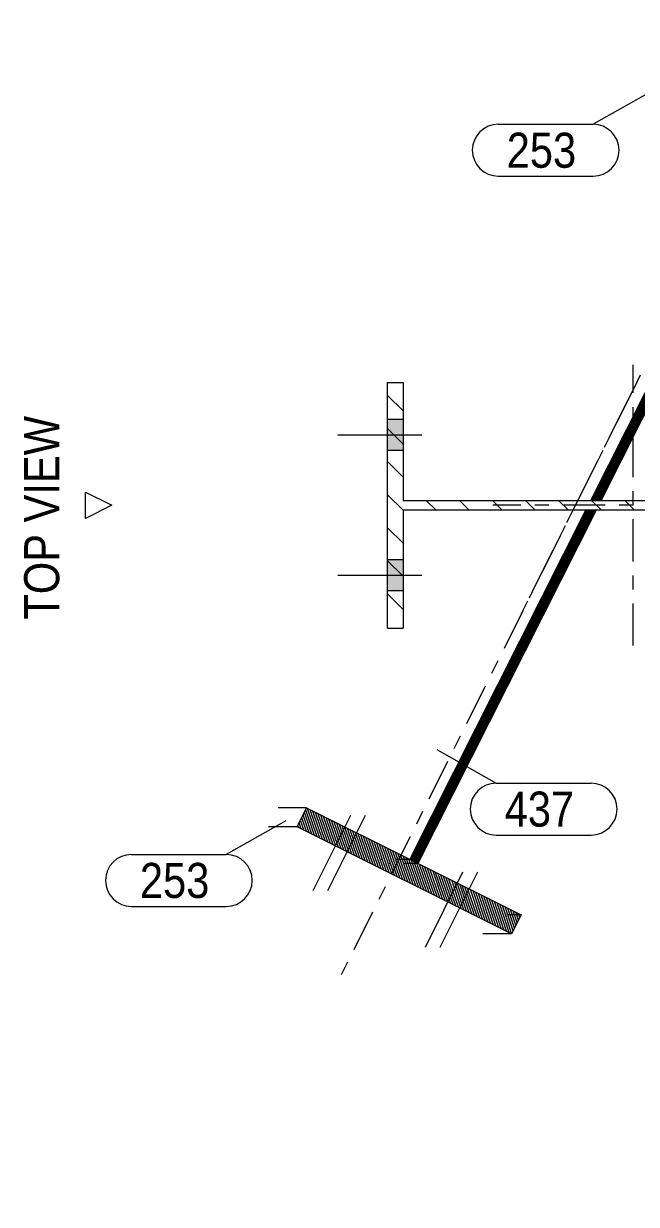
# Model space of a CAD drawing. Header units: millimetres. Extents: x 2 to 825, y 1 to 579.
# Drawn here: x 473.3 to 517, y 141 to 225.1 of the extents above; entities that cross this region are included whole.
import ezdxf

# ---------------------------------------------------------------- set-up
doc = ezdxf.new("R2010")
doc.units = ezdxf.units.MM
for name, pattern in [('XKITLINE00', [0]), ('XKITLINE01', [4, 1, -1, 1, -1]), ('XKITLINE03', [6, 3, -1, 1, -1])]:
    doc.linetypes.add(name, pattern=pattern)
for name, color, linetype, lineweight in [('Bolt', 3, 'Continuous', 0), ('OtherObjectType', 7, 'Continuous', 0), ('Part', 2, 'Continuous', 0), ('PartMark', 7, 'Continuous', 0)]:
    doc.layers.add(name, color=color, linetype=linetype, lineweight=lineweight)
doc.styles.add('ARIAL', font='ARIAL.TTF')

# ---------------------------------------------------------------- blocks, each defined once
blk = doc.blocks.new('*A5')
at = {"layer": 'Part', "color": 7, "linetype": 'XKITLINE00', "lineweight": 0}
for p, q in [((500.379, 197.509), (499.279, 198.609)), ((500.379, 195.152), (499.279, 196.252)), ((500.379, 192.794), (499.279, 193.894)), ((500.379, 190.437), (499.279, 191.537)), ((502.736, 190.437), (502.036, 191.137)), ((505.093, 190.437), (504.393, 191.137)), ((507.45, 190.437), (506.75, 191.137)), ((509.808, 190.437), (509.108, 191.137)), ((512.165, 190.437), (511.465, 191.137)), ((514.522, 190.437), (513.822, 191.137)), ((516.88, 190.437), (516.18, 191.137)), ((519.237, 190.437), (518.537, 191.137)), ((521.594, 190.437), (520.894, 191.137)), ((523.952, 190.437), (523.252, 191.137)), ((526.309, 190.437), (525.609, 191.137)), ((528.666, 190.437), (527.966, 191.137)), ((500.379, 190.437), (500.379, 190.437)), ((500.379, 188.08), (499.279, 189.18)), ((500.379, 185.722), (499.279, 186.822)), ((500.379, 183.365), (499.279, 184.465)), ((499.305, 182.082), (499.279, 182.108))]:
    blk.add_line(p, q, dxfattribs=at)
blk = doc.blocks.new('*A6')
at = {"layer": 'Part', "color": 7, "linetype": 'XKITLINE00', "lineweight": 0}
for p, q in [((494.251, 167.164), (493.577, 169.178)), ((493.3, 167.639), (493.066, 168.337)), ((493.49, 167.544), (493.162, 168.525)), ((493.68, 167.449), (493.257, 168.714)), ((493.87, 167.354), (493.352, 168.903)), ((494.06, 167.259), (493.448, 169.092)), ((494.441, 167.069), (493.767, 169.083)), ((494.631, 166.975), (493.957, 168.989)), ((494.821, 166.88), (494.148, 168.894)), ((495.011, 166.785), (494.338, 168.799)), ((495.201, 166.69), (494.528, 168.704)), ((495.391, 166.595), (494.718, 168.609)), ((495.582, 166.5), (494.908, 168.514)), ((495.772, 166.405), (495.098, 168.42)), ((495.962, 166.311), (495.288, 168.325)), ((492.92, 167.828), (492.876, 167.959)), ((493.11, 167.733), (492.971, 168.148)), ((496.152, 166.216), (495.479, 168.23)), ((496.342, 166.121), (495.669, 168.135)), ((496.532, 166.026), (495.859, 168.04)), ((496.722, 165.931), (496.049, 167.945)), ((496.913, 165.836), (496.239, 167.85)), ((497.103, 165.742), (496.429, 167.756)), ((497.293, 165.647), (496.619, 167.661)), ((497.483, 165.552), (496.809, 167.566)), ((497.673, 165.457), (497, 167.471)), ((497.863, 165.362), (497.19, 167.376)), ((498.053, 165.267), (497.38, 167.281)), ((498.243, 165.172), (497.57, 167.187)), ((498.434, 165.078), (497.76, 167.092)), ((498.624, 164.983), (497.95, 166.997)), ((498.814, 164.888), (498.14, 166.902)), ((499.004, 164.793), (498.331, 166.807)), ((499.194, 164.698), (498.521, 166.712)), ((499.384, 164.603), (498.711, 166.617)), ((499.574, 164.509), (498.901, 166.523)), ((499.765, 164.414), (499.091, 166.428)), ((499.955, 164.319), (499.281, 166.333)), ((500.145, 164.224), (499.471, 166.238)), ((500.335, 164.129), (499.662, 166.143)), ((500.525, 164.034), (499.852, 166.048)), ((500.715, 163.939), (500.042, 165.954)), ((500.905, 163.845), (500.232, 165.859)), ((501.096, 163.75), (500.422, 165.764)), ((501.286, 163.655), (500.612, 165.669)), ((501.476, 163.56), (500.802, 165.574)), ((501.666, 163.465), (500.993, 165.479)), ((501.856, 163.37), (501.183, 165.384)), ((502.046, 163.276), (501.373, 165.29)), ((502.236, 163.181), (501.563, 165.195)), ((502.426, 163.086), (501.753, 165.1)), ((502.617, 162.991), (501.943, 165.005)), ((502.807, 162.896), (502.133, 164.91)), ((502.997, 162.801), (502.323, 164.815)), ((503.187, 162.706), (502.514, 164.721)), ((503.377, 162.612), (502.704, 164.626)), ((503.567, 162.517), (502.894, 164.531)), ((503.757, 162.422), (503.084, 164.436)), ((503.948, 162.327), (503.274, 164.341)), ((504.138, 162.232), (503.464, 164.246)), ((504.328, 162.137), (503.654, 164.151)), ((504.518, 162.043), (503.845, 164.057)), ((504.708, 161.948), (504.035, 163.962)), ((504.898, 161.853), (504.225, 163.867)), ((505.088, 161.758), (504.415, 163.772)), ((505.279, 161.663), (504.605, 163.677)), ((505.469, 161.568), (504.795, 163.582)), ((505.659, 161.473), (504.985, 163.487)), ((505.849, 161.379), (505.176, 163.393)), ((506.039, 161.284), (505.366, 163.298)), ((506.229, 161.189), (505.556, 163.203)), ((506.419, 161.094), (505.746, 163.108)), ((506.61, 160.999), (505.936, 163.013)), ((506.793, 160.924), (506.126, 162.918)), ((506.936, 160.971), (506.316, 162.824)), ((507.078, 161.019), (506.506, 162.729)), ((507.221, 161.066), (506.697, 162.634)), ((507.363, 161.114), (506.887, 162.539)), ((507.506, 161.162), (507.077, 162.444)), ((507.648, 161.209), (507.267, 162.349)), ((507.791, 161.257), (507.457, 162.254)), ((507.933, 161.305), (507.647, 162.16)), ((508.076, 161.352), (507.837, 162.065)), ((508.218, 161.4), (508.028, 161.97)), ((508.361, 161.448), (508.218, 161.875)), ((508.503, 161.495), (508.408, 161.78)), ((508.646, 161.543), (508.598, 161.685)), ((506.8, 160.904), (506.793, 160.924)), ((506.99, 160.809), (506.936, 160.971)), ((507.18, 160.715), (507.078, 161.019)), ((507.37, 160.62), (507.221, 161.066)), ((507.56, 160.525), (507.363, 161.114)), ((507.75, 160.43), (507.506, 161.162)), ((507.94, 160.335), (507.648, 161.209)), ((508.121, 160.268), (507.791, 161.257)), ((508.217, 160.457), (507.933, 161.305)), ((508.312, 160.646), (508.076, 161.352)), ((508.407, 160.835), (508.218, 161.4)), ((508.502, 161.024), (508.361, 161.448)), ((508.598, 161.213), (508.503, 161.495)), ((508.693, 161.402), (508.646, 161.543))]:
    blk.add_line(p, q, dxfattribs=at)
blk = doc.blocks.new('*A8')
at = {"layer": 'Part', "color": 7, "linetype": 'XKITLINE00', "lineweight": 0}
for p, q in [((526.574, 216.263), (526.409, 216.209)), ((526.771, 215.477), (525.894, 215.188)), ((526.811, 215.556), (525.934, 215.267)), ((526.85, 215.634), (525.973, 215.345)), ((526.89, 215.713), (526.013, 215.424)), ((526.93, 215.791), (526.053, 215.502)), ((526.969, 215.87), (526.092, 215.581)), ((527.009, 215.948), (526.132, 215.659)), ((527.048, 216.027), (526.171, 215.738)), ((526.969, 216.066), (526.211, 215.816)), ((526.89, 216.106), (526.251, 215.895)), ((526.811, 216.145), (526.29, 215.973)), ((526.732, 216.185), (526.33, 216.052)), ((526.653, 216.224), (526.369, 216.13)), ((526.335, 214.613), (525.459, 214.324)), ((526.375, 214.692), (525.498, 214.403)), ((526.415, 214.77), (525.538, 214.482)), ((526.454, 214.849), (525.577, 214.56)), ((526.494, 214.927), (525.617, 214.639)), ((526.533, 215.006), (525.657, 214.717)), ((526.573, 215.085), (525.696, 214.796)), ((526.613, 215.163), (525.736, 214.874)), ((526.652, 215.242), (525.775, 214.953)), ((526.692, 215.32), (525.815, 215.031)), ((526.732, 215.399), (525.855, 215.11)), ((525.9, 213.75), (525.023, 213.461)), ((525.939, 213.828), (525.062, 213.539)), ((525.979, 213.907), (525.102, 213.618)), ((526.019, 213.985), (525.142, 213.696)), ((526.058, 214.064), (525.181, 213.775)), ((526.098, 214.142), (525.221, 213.853)), ((526.137, 214.221), (525.261, 213.932)), ((526.177, 214.299), (525.3, 214.01)), ((526.217, 214.378), (525.34, 214.089)), ((526.256, 214.456), (525.379, 214.167)), ((526.296, 214.535), (525.419, 214.246)), ((531.611, 213.751), (531.506, 213.716)), ((525.504, 212.964), (524.627, 212.676)), ((525.543, 213.043), (524.666, 212.754)), ((525.583, 213.121), (524.706, 212.833)), ((525.623, 213.2), (524.746, 212.911)), ((525.662, 213.279), (524.785, 212.99)), ((525.702, 213.357), (524.825, 213.068)), ((525.741, 213.436), (524.864, 213.147)), ((525.781, 213.514), (524.904, 213.225)), ((525.821, 213.593), (524.944, 213.304)), ((525.86, 213.671), (524.983, 213.382)), ((531.881, 213.616), (531.506, 213.493)), ((532.15, 213.482), (531.506, 213.27)), ((532.42, 213.347), (531.506, 213.046)), ((532.689, 213.213), (531.506, 212.823)), ((532.958, 213.079), (531.506, 212.6)), ((533.228, 212.944), (531.506, 212.377)), ((525.068, 212.101), (524.191, 211.812)), ((525.108, 212.179), (524.231, 211.89)), ((525.147, 212.258), (524.27, 211.969)), ((525.187, 212.336), (524.31, 212.047)), ((525.227, 212.415), (524.35, 212.126)), ((525.266, 212.493), (524.389, 212.204)), ((525.306, 212.572), (524.429, 212.283)), ((525.345, 212.65), (524.468, 212.361)), ((525.385, 212.729), (524.508, 212.44)), ((525.425, 212.807), (524.548, 212.518)), ((525.464, 212.886), (524.587, 212.597)), ((533.497, 212.81), (531.506, 212.154)), ((533.362, 212.542), (531.506, 211.931)), ((533.227, 212.275), (531.506, 211.707)), ((524.632, 211.237), (523.755, 210.948)), ((524.672, 211.315), (523.795, 211.027)), ((524.712, 211.394), (523.835, 211.105)), ((524.751, 211.473), (523.874, 211.184)), ((524.791, 211.551), (523.914, 211.262)), ((524.83, 211.63), (523.954, 211.341)), ((524.87, 211.708), (523.993, 211.419)), ((524.91, 211.787), (524.033, 211.498)), ((524.949, 211.865), (524.072, 211.576)), ((524.989, 211.944), (524.112, 211.655)), ((525.028, 212.022), (524.152, 211.733)), ((533.092, 212.007), (531.506, 211.484)), ((532.957, 211.739), (531.506, 211.261)), ((532.822, 211.472), (531.506, 211.038)), ((524.197, 210.373), (523.32, 210.084)), ((524.236, 210.452), (523.359, 210.163)), ((524.276, 210.53), (523.399, 210.241)), ((524.316, 210.609), (523.439, 210.32)), ((524.355, 210.687), (523.478, 210.398)), ((524.395, 210.766), (523.518, 210.477)), ((524.434, 210.844), (523.557, 210.555)), ((524.474, 210.923), (523.597, 210.634)), ((524.514, 211.001), (523.637, 210.712)), ((524.553, 211.08), (523.676, 210.791)), ((524.593, 211.158), (523.716, 210.87)), ((532.687, 211.204), (531.506, 210.815)), ((532.552, 210.936), (531.506, 210.592)), ((532.417, 210.669), (531.506, 210.368)), ((532.282, 210.401), (531.506, 210.145)), ((523.801, 209.588), (522.924, 209.299)), ((523.84, 209.667), (522.963, 209.378)), ((523.88, 209.745), (523.003, 209.456)), ((523.92, 209.824), (523.043, 209.535)), ((523.959, 209.902), (523.082, 209.613)), ((523.999, 209.981), (523.122, 209.692)), ((524.038, 210.059), (523.161, 209.77)), ((524.078, 210.138), (523.201, 209.849)), ((524.118, 210.216), (523.241, 209.927)), ((524.157, 210.295), (523.28, 210.006)), ((532.147, 210.133), (531.506, 209.922)), ((532.012, 209.866), (531.506, 209.699)), ((531.877, 209.598), (531.506, 209.476)), ((523.365, 208.724), (522.488, 208.435)), ((523.405, 208.803), (522.528, 208.514)), ((523.444, 208.881), (522.567, 208.592)), ((523.484, 208.96), (522.607, 208.671)), ((523.523, 209.038), (522.647, 208.749)), ((523.563, 209.117), (522.686, 208.828)), ((523.603, 209.195), (522.726, 208.906)), ((523.642, 209.274), (522.765, 208.985)), ((523.682, 209.352), (522.805, 209.064)), ((523.722, 209.431), (522.845, 209.142)), ((523.761, 209.509), (522.884, 209.221)), ((531.742, 209.331), (531.506, 209.253)), ((531.607, 209.063), (531.506, 209.03)), ((522.929, 207.86), (522.052, 207.572)), ((522.969, 207.939), (522.092, 207.65)), ((523.009, 208.018), (522.132, 207.729)), ((523.048, 208.096), (522.171, 207.807)), ((523.088, 208.175), (522.211, 207.886)), ((523.127, 208.253), (522.25, 207.964)), ((523.167, 208.332), (522.29, 208.043)), ((523.207, 208.41), (522.33, 208.121)), ((523.246, 208.489), (522.369, 208.2)), ((523.286, 208.567), (522.409, 208.278)), ((523.325, 208.646), (522.449, 208.357)), ((522.533, 207.075), (521.656, 206.786)), ((522.573, 207.154), (521.696, 206.865)), ((522.613, 207.232), (521.736, 206.943)), ((522.652, 207.311), (521.775, 207.022)), ((522.692, 207.389), (521.815, 207.1)), ((522.731, 207.468), (521.854, 207.179)), ((522.771, 207.546), (521.894, 207.258)), ((522.811, 207.625), (521.934, 207.336)), ((522.85, 207.703), (521.973, 207.415)), ((522.89, 207.782), (522.013, 207.493)), ((522.098, 206.212), (521.221, 205.923)), ((522.137, 206.29), (521.26, 206.001)), ((522.177, 206.369), (521.3, 206.08)), ((522.217, 206.447), (521.34, 206.158)), ((522.256, 206.526), (521.379, 206.237)), ((522.296, 206.604), (521.419, 206.315)), ((522.335, 206.683), (521.458, 206.394)), ((522.375, 206.761), (521.498, 206.472)), ((522.415, 206.84), (521.538, 206.551)), ((522.454, 206.918), (521.577, 206.629)), ((522.494, 206.997), (521.617, 206.708)), ((521.662, 205.348), (520.785, 205.059)), ((521.702, 205.426), (520.825, 205.137)), ((521.741, 205.505), (520.864, 205.216)), ((521.781, 205.583), (520.904, 205.294)), ((521.82, 205.662), (520.944, 205.373)), ((521.86, 205.74), (520.983, 205.451)), ((521.9, 205.819), (521.023, 205.53)), ((521.939, 205.897), (521.062, 205.609)), ((521.979, 205.976), (521.102, 205.687)), ((522.018, 206.054), (521.142, 205.766)), ((522.058, 206.133), (521.181, 205.844)), ((521.226, 204.484), (520.349, 204.195)), ((521.266, 204.563), (520.389, 204.274)), ((521.306, 204.641), (520.429, 204.352)), ((521.345, 204.72), (520.468, 204.431)), ((521.385, 204.798), (520.508, 204.509)), ((521.424, 204.877), (520.547, 204.588)), ((521.464, 204.955), (520.587, 204.666)), ((521.504, 205.034), (520.627, 204.745)), ((521.543, 205.112), (520.666, 204.823)), ((521.583, 205.191), (520.706, 204.902)), ((521.622, 205.269), (520.745, 204.98)), ((520.83, 203.699), (519.953, 203.41)), ((520.87, 203.777), (519.993, 203.488)), ((520.91, 203.856), (520.033, 203.567)), ((520.949, 203.934), (520.072, 203.645)), ((520.989, 204.013), (520.112, 203.724)), ((521.028, 204.091), (520.151, 203.803)), ((521.068, 204.17), (520.191, 203.881)), ((521.108, 204.248), (520.231, 203.96)), ((521.147, 204.327), (520.27, 204.038)), ((521.187, 204.406), (520.31, 204.117)), ((520.395, 202.835), (519.518, 202.546)), ((520.434, 202.914), (519.557, 202.625)), ((520.474, 202.992), (519.597, 202.703)), ((520.513, 203.071), (519.637, 202.782)), ((520.553, 203.149), (519.676, 202.86)), ((520.593, 203.228), (519.716, 202.939)), ((520.632, 203.306), (519.755, 203.017)), ((520.672, 203.385), (519.795, 203.096)), ((520.711, 203.463), (519.835, 203.174)), ((520.751, 203.542), (519.874, 203.253)), ((520.791, 203.62), (519.914, 203.331)), ((519.959, 201.971), (519.082, 201.682)), ((519.999, 202.05), (519.122, 201.761)), ((520.038, 202.128), (519.161, 201.839)), ((520.078, 202.207), (519.201, 201.918)), ((520.117, 202.285), (519.24, 201.997)), ((520.157, 202.364), (519.28, 202.075)), ((520.197, 202.442), (519.32, 202.154)), ((520.236, 202.521), (519.359, 202.232)), ((520.276, 202.6), (519.399, 202.311)), ((520.315, 202.678), (519.439, 202.389)), ((520.355, 202.757), (519.478, 202.468)), ((519.563, 201.186), (518.686, 200.897)), ((519.603, 201.265), (518.726, 200.976)), ((519.642, 201.343), (518.765, 201.054)), ((519.682, 201.422), (518.805, 201.133)), ((519.721, 201.5), (518.844, 201.211)), ((519.761, 201.579), (518.884, 201.29)), ((519.801, 201.657), (518.924, 201.368)), ((519.84, 201.736), (518.963, 201.447)), ((519.88, 201.814), (519.003, 201.525)), ((519.919, 201.893), (519.042, 201.604)), ((519.127, 200.322), (518.25, 200.033)), ((519.167, 200.401), (518.29, 200.112)), ((519.206, 200.479), (518.33, 200.191)), ((519.246, 200.558), (518.369, 200.269)), ((519.286, 200.636), (518.409, 200.348)), ((519.325, 200.715), (518.448, 200.426)), ((519.365, 200.794), (518.488, 200.505)), ((519.405, 200.872), (518.528, 200.583)), ((519.444, 200.951), (518.567, 200.662)), ((519.484, 201.029), (518.607, 200.74)), ((519.523, 201.108), (518.646, 200.819)), ((518.692, 199.459), (517.815, 199.17)), ((518.731, 199.537), (517.854, 199.248)), ((518.771, 199.616), (517.894, 199.327)), ((518.81, 199.694), (517.933, 199.405)), ((518.85, 199.773), (517.973, 199.484)), ((518.89, 199.851), (518.013, 199.562)), ((518.929, 199.93), (518.052, 199.641)), ((518.969, 200.008), (518.092, 199.719)), ((519.008, 200.087), (518.132, 199.798)), ((519.048, 200.165), (518.171, 199.876)), ((519.088, 200.244), (518.211, 199.955)), ((518.256, 198.595), (517.379, 198.306)), ((518.296, 198.673), (517.419, 198.385)), ((518.335, 198.752), (517.458, 198.463)), ((518.375, 198.83), (517.498, 198.542)), ((518.414, 198.909), (517.537, 198.62)), ((518.454, 198.987), (517.577, 198.699)), ((518.494, 199.066), (517.617, 198.777)), ((518.533, 199.145), (517.656, 198.856)), ((518.573, 199.223), (517.696, 198.934)), ((518.612, 199.302), (517.735, 199.013)), ((518.652, 199.38), (517.775, 199.091)), ((517.86, 197.81), (516.983, 197.521)), ((517.9, 197.888), (517.023, 197.599)), ((517.939, 197.967), (517.062, 197.678)), ((517.979, 198.045), (517.102, 197.756)), ((518.018, 198.124), (517.141, 197.835)), ((518.058, 198.202), (517.181, 197.913)), ((518.098, 198.281), (517.221, 197.992)), ((518.137, 198.359), (517.26, 198.07)), ((518.177, 198.438), (517.3, 198.149)), ((518.216, 198.516), (517.339, 198.227)), ((517.424, 196.946), (516.547, 196.657)), ((517.464, 197.024), (516.587, 196.736)), ((517.503, 197.103), (516.627, 196.814)), ((517.543, 197.181), (516.666, 196.893)), ((517.583, 197.26), (516.706, 196.971)), ((517.622, 197.339), (516.745, 197.05)), ((517.662, 197.417), (516.785, 197.128)), ((517.701, 197.496), (516.825, 197.207)), ((517.741, 197.574), (516.864, 197.285)), ((517.781, 197.653), (516.904, 197.364)), ((517.82, 197.731), (516.943, 197.442)), ((516.989, 196.082), (516.112, 195.793)), ((517.028, 196.161), (516.151, 195.872)), ((517.068, 196.239), (516.191, 195.95)), ((517.107, 196.318), (516.23, 196.029)), ((517.147, 196.396), (516.27, 196.107)), ((517.187, 196.475), (516.31, 196.186)), ((517.226, 196.553), (516.349, 196.264)), ((517.266, 196.632), (516.389, 196.343)), ((517.305, 196.71), (516.428, 196.421)), ((517.345, 196.789), (516.468, 196.5)), ((517.385, 196.867), (516.508, 196.578)), ((516.593, 195.297), (515.716, 195.008)), ((516.632, 195.375), (515.755, 195.087)), ((516.672, 195.454), (515.795, 195.165)), ((516.711, 195.533), (515.834, 195.244)), ((516.751, 195.611), (515.874, 195.322)), ((516.791, 195.69), (515.914, 195.401)), ((516.83, 195.768), (515.953, 195.479)), ((516.87, 195.847), (515.993, 195.558)), ((516.909, 195.925), (516.032, 195.636)), ((516.949, 196.004), (516.072, 195.715)), ((516.157, 194.433), (515.28, 194.144)), ((516.196, 194.512), (515.32, 194.223)), ((516.236, 194.59), (515.359, 194.301)), ((516.276, 194.669), (515.399, 194.38)), ((516.315, 194.747), (515.438, 194.458)), ((516.355, 194.826), (515.478, 194.537)), ((516.395, 194.904), (515.518, 194.615)), ((516.434, 194.983), (515.557, 194.694)), ((516.474, 195.061), (515.597, 194.772)), ((516.513, 195.14), (515.636, 194.851)), ((516.553, 195.218), (515.676, 194.93)), ((515.721, 193.569), (514.844, 193.281)), ((515.761, 193.648), (514.884, 193.359)), ((515.8, 193.727), (514.923, 193.438)), ((515.84, 193.805), (514.963, 193.516)), ((515.88, 193.884), (515.003, 193.595)), ((515.919, 193.962), (515.042, 193.673)), ((515.959, 194.041), (515.082, 193.752)), ((515.998, 194.119), (515.122, 193.83)), ((516.038, 194.198), (515.161, 193.909)), ((516.078, 194.276), (515.201, 193.987)), ((516.117, 194.355), (515.24, 194.066)), ((515.286, 192.706), (514.409, 192.417)), ((515.325, 192.784), (514.448, 192.495)), ((515.365, 192.863), (514.488, 192.574)), ((515.404, 192.941), (514.527, 192.652)), ((515.444, 193.02), (514.567, 192.731)), ((515.484, 193.098), (514.607, 192.809)), ((515.523, 193.177), (514.646, 192.888)), ((515.563, 193.255), (514.686, 192.966)), ((515.602, 193.334), (514.725, 193.045)), ((515.642, 193.412), (514.765, 193.124)), ((515.682, 193.491), (514.805, 193.202)), ((514.38, 191.884), (514.092, 191.789)), ((514.361, 191.943), (514.131, 191.867)), ((514.341, 192.002), (514.171, 191.946)), ((514.322, 192.061), (514.211, 192.024)), ((514.303, 192.12), (514.25, 192.103)), ((515.167, 192.47), (514.29, 192.181)), ((515.127, 192.392), (514.303, 192.12)), ((515.088, 192.313), (514.322, 192.061)), ((515.206, 192.549), (514.329, 192.26)), ((515.048, 192.235), (514.341, 192.002)), ((515.008, 192.156), (514.361, 191.943)), ((515.246, 192.627), (514.369, 192.338)), ((514.969, 192.078), (514.38, 191.884)), ((514.929, 191.999), (514.4, 191.825)), ((514.889, 191.921), (514.419, 191.766)), ((514.536, 191.411), (513.779, 191.162)), ((514.517, 191.47), (513.815, 191.239)), ((514.497, 191.529), (513.854, 191.318)), ((514.478, 191.588), (513.894, 191.396)), ((514.556, 191.352), (513.903, 191.137)), ((514.458, 191.647), (513.933, 191.475)), ((514.439, 191.707), (513.973, 191.553)), ((514.419, 191.766), (514.013, 191.632)), ((514.4, 191.825), (514.052, 191.71)), ((514.573, 191.292), (514.101, 191.137)), ((514.533, 191.214), (514.3, 191.137)), ((514.85, 191.842), (514.439, 191.707)), ((514.81, 191.763), (514.458, 191.647)), ((514.771, 191.685), (514.478, 191.588)), ((514.731, 191.606), (514.497, 191.529)), ((514.691, 191.528), (514.517, 191.47)), ((514.652, 191.449), (514.536, 191.411)), ((514.612, 191.371), (514.556, 191.352))]:
    blk.add_line(p, q, dxfattribs=at)
blk = doc.blocks.new('*A9')
at = {"layer": 'Part', "color": 7, "linetype": 'XKITLINE00', "lineweight": 0}
for p, q in [((514.022, 190.202), (513.146, 189.913)), ((514.062, 190.28), (513.185, 189.991)), ((514.102, 190.359), (513.225, 190.07)), ((514.141, 190.437), (513.264, 190.148)), ((513.943, 190.437), (513.304, 190.227)), ((513.744, 190.437), (513.344, 190.305)), ((513.545, 190.437), (513.386, 190.385)), ((513.587, 189.338), (512.71, 189.049)), ((513.626, 189.416), (512.749, 189.127)), ((513.666, 189.495), (512.789, 189.206)), ((513.706, 189.573), (512.829, 189.284)), ((513.745, 189.652), (512.868, 189.363)), ((513.785, 189.73), (512.908, 189.441)), ((513.824, 189.809), (512.947, 189.52)), ((513.864, 189.887), (512.987, 189.599)), ((513.904, 189.966), (513.027, 189.677)), ((513.943, 190.044), (513.066, 189.756)), ((513.983, 190.123), (513.106, 189.834)), ((513.191, 188.553), (512.314, 188.264)), ((513.23, 188.631), (512.353, 188.342)), ((513.27, 188.71), (512.393, 188.421)), ((513.31, 188.788), (512.433, 188.499)), ((513.349, 188.867), (512.472, 188.578)), ((513.389, 188.945), (512.512, 188.656)), ((513.428, 189.024), (512.551, 188.735)), ((513.468, 189.102), (512.591, 188.813)), ((513.508, 189.181), (512.631, 188.892)), ((513.547, 189.259), (512.67, 188.97)), ((512.755, 187.689), (511.878, 187.4)), ((512.795, 187.767), (511.918, 187.478)), ((512.834, 187.846), (511.957, 187.557)), ((512.874, 187.924), (511.997, 187.635)), ((512.914, 188.003), (512.037, 187.714)), ((512.953, 188.081), (512.076, 187.793)), ((512.993, 188.16), (512.116, 187.871)), ((513.032, 188.238), (512.155, 187.95)), ((513.072, 188.317), (512.195, 188.028)), ((513.112, 188.396), (512.235, 188.107)), ((513.151, 188.474), (512.274, 188.185)), ((512.319, 186.825), (511.442, 186.536)), ((512.359, 186.904), (511.482, 186.615)), ((512.399, 186.982), (511.522, 186.693)), ((512.438, 187.061), (511.561, 186.772)), ((512.478, 187.139), (511.601, 186.85)), ((512.517, 187.218), (511.641, 186.929)), ((512.557, 187.296), (511.68, 187.007)), ((512.597, 187.375), (511.72, 187.086)), ((512.636, 187.453), (511.759, 187.164)), ((512.676, 187.532), (511.799, 187.243)), ((512.715, 187.61), (511.839, 187.321)), ((511.923, 186.04), (511.046, 185.751)), ((511.963, 186.118), (511.086, 185.829)), ((512.003, 186.197), (511.126, 185.908)), ((512.042, 186.275), (511.165, 185.987)), ((512.082, 186.354), (511.205, 186.065)), ((512.121, 186.432), (511.244, 186.144)), ((512.161, 186.511), (511.284, 186.222)), ((512.201, 186.59), (511.324, 186.301)), ((512.24, 186.668), (511.363, 186.379)), ((512.28, 186.747), (511.403, 186.458)), ((511.488, 185.176), (510.611, 184.887)), ((511.527, 185.255), (510.65, 184.966)), ((511.567, 185.333), (510.69, 185.044)), ((511.607, 185.412), (510.73, 185.123)), ((511.646, 185.49), (510.769, 185.201)), ((511.686, 185.569), (510.809, 185.28)), ((511.725, 185.647), (510.848, 185.358)), ((511.765, 185.726), (510.888, 185.437)), ((511.805, 185.804), (510.928, 185.515)), ((511.844, 185.883), (510.967, 185.594)), ((511.884, 185.961), (511.007, 185.672)), ((511.052, 184.312), (510.175, 184.023)), ((511.092, 184.391), (510.215, 184.102)), ((511.131, 184.469), (510.254, 184.181)), ((511.171, 184.548), (510.294, 184.259)), ((511.21, 184.626), (510.334, 184.338)), ((511.25, 184.705), (510.373, 184.416)), ((511.29, 184.783), (510.413, 184.495)), ((511.329, 184.862), (510.452, 184.573)), ((511.369, 184.941), (510.492, 184.652)), ((511.409, 185.019), (510.532, 184.73)), ((511.448, 185.098), (510.571, 184.809)), ((510.616, 183.449), (509.739, 183.16)), ((510.656, 183.527), (509.779, 183.238)), ((510.696, 183.606), (509.819, 183.317)), ((510.735, 183.684), (509.858, 183.395)), ((510.775, 183.763), (509.898, 183.474)), ((510.814, 183.841), (509.937, 183.552)), ((510.854, 183.92), (509.977, 183.631)), ((510.894, 183.998), (510.017, 183.709)), ((510.933, 184.077), (510.056, 183.788)), ((510.973, 184.155), (510.096, 183.866)), ((511.012, 184.234), (510.136, 183.945)), ((510.22, 182.663), (509.343, 182.374)), ((510.26, 182.742), (509.383, 182.453)), ((510.3, 182.82), (509.423, 182.532)), ((510.339, 182.899), (509.462, 182.61)), ((510.379, 182.977), (509.502, 182.689)), ((510.418, 183.056), (509.541, 182.767)), ((510.458, 183.135), (509.581, 182.846)), ((510.498, 183.213), (509.621, 182.924)), ((510.537, 183.292), (509.66, 183.003)), ((510.577, 183.37), (509.7, 183.081)), ((509.785, 181.8), (508.908, 181.511)), ((509.824, 181.878), (508.947, 181.589)), ((509.864, 181.957), (508.987, 181.668)), ((509.903, 182.035), (509.027, 181.746)), ((509.943, 182.114), (509.066, 181.825)), ((509.983, 182.192), (509.106, 181.903)), ((510.022, 182.271), (509.145, 181.982)), ((510.062, 182.349), (509.185, 182.06)), ((510.102, 182.428), (509.225, 182.139)), ((510.141, 182.506), (509.264, 182.217)), ((510.181, 182.585), (509.304, 182.296)), ((509.349, 180.936), (508.472, 180.647)), ((509.389, 181.014), (508.512, 180.726)), ((509.428, 181.093), (508.551, 180.804)), ((509.468, 181.171), (508.591, 180.883)), ((509.507, 181.25), (508.631, 180.961)), ((509.547, 181.329), (508.67, 181.04)), ((509.587, 181.407), (508.71, 181.118)), ((509.626, 181.486), (508.749, 181.197)), ((509.666, 181.564), (508.789, 181.275)), ((509.705, 181.643), (508.829, 181.354)), ((509.745, 181.721), (508.868, 181.432)), ((508.953, 180.151), (508.076, 179.862)), ((508.993, 180.229), (508.116, 179.94)), ((509.032, 180.308), (508.155, 180.019)), ((509.072, 180.386), (508.195, 180.097)), ((509.111, 180.465), (508.234, 180.176)), ((509.151, 180.543), (508.274, 180.254)), ((509.191, 180.622), (508.314, 180.333)), ((509.23, 180.7), (508.353, 180.411)), ((509.27, 180.779), (508.393, 180.49)), ((509.309, 180.857), (508.432, 180.568)), ((508.517, 179.287), (507.64, 178.998)), ((508.557, 179.365), (507.68, 179.077)), ((508.597, 179.444), (507.72, 179.155)), ((508.636, 179.523), (507.759, 179.234)), ((508.676, 179.601), (507.799, 179.312)), ((508.715, 179.68), (507.838, 179.391)), ((508.755, 179.758), (507.878, 179.469)), ((508.795, 179.837), (507.918, 179.548)), ((508.834, 179.915), (507.957, 179.626)), ((508.874, 179.994), (507.997, 179.705)), ((508.913, 180.072), (508.036, 179.783)), ((508.082, 178.423), (507.205, 178.134)), ((508.121, 178.502), (507.244, 178.213)), ((508.161, 178.58), (507.284, 178.291)), ((508.2, 178.659), (507.324, 178.37)), ((508.24, 178.737), (507.363, 178.448)), ((508.28, 178.816), (507.403, 178.527)), ((508.319, 178.894), (507.442, 178.605)), ((508.359, 178.973), (507.482, 178.684)), ((508.398, 179.051), (507.522, 178.762)), ((508.438, 179.13), (507.561, 178.841)), ((508.478, 179.208), (507.601, 178.92)), ((507.646, 177.559), (506.769, 177.271)), ((507.686, 177.638), (506.809, 177.349)), ((507.725, 177.717), (506.848, 177.428)), ((507.765, 177.795), (506.888, 177.506)), ((507.804, 177.874), (506.927, 177.585)), ((507.844, 177.952), (506.967, 177.663)), ((507.884, 178.031), (507.007, 177.742)), ((507.923, 178.109), (507.046, 177.82)), ((507.963, 178.188), (507.086, 177.899)), ((508.002, 178.266), (507.125, 177.977)), ((508.042, 178.345), (507.165, 178.056)), ((507.25, 176.774), (506.373, 176.485)), ((507.29, 176.853), (506.413, 176.564)), ((507.329, 176.931), (506.452, 176.642)), ((507.369, 177.01), (506.492, 176.721)), ((507.408, 177.088), (506.531, 176.799)), ((507.448, 177.167), (506.571, 176.878)), ((507.488, 177.245), (506.611, 176.956)), ((507.527, 177.324), (506.65, 177.035)), ((507.567, 177.402), (506.69, 177.114)), ((507.606, 177.481), (506.729, 177.192)), ((506.814, 175.911), (505.937, 175.622)), ((506.854, 175.989), (505.977, 175.7)), ((506.893, 176.068), (506.017, 175.779)), ((506.933, 176.146), (506.056, 175.857)), ((506.973, 176.225), (506.096, 175.936)), ((507.012, 176.303), (506.135, 176.014)), ((507.052, 176.382), (506.175, 176.093)), ((507.092, 176.46), (506.215, 176.171)), ((507.131, 176.539), (506.254, 176.25)), ((507.171, 176.617), (506.294, 176.328)), ((507.21, 176.696), (506.333, 176.407)), ((506.379, 175.047), (505.502, 174.758)), ((506.418, 175.125), (505.541, 174.836)), ((506.458, 175.204), (505.581, 174.915)), ((506.497, 175.282), (505.62, 174.993)), ((506.537, 175.361), (505.66, 175.072)), ((506.577, 175.439), (505.7, 175.15)), ((506.616, 175.518), (505.739, 175.229)), ((506.656, 175.596), (505.779, 175.308)), ((506.695, 175.675), (505.819, 175.386)), ((506.735, 175.753), (505.858, 175.465)), ((506.775, 175.832), (505.898, 175.543)), ((505.983, 174.262), (505.106, 173.973)), ((506.022, 174.34), (505.145, 174.051)), ((506.062, 174.419), (505.185, 174.13)), ((506.101, 174.497), (505.224, 174.208)), ((506.141, 174.576), (505.264, 174.287)), ((506.181, 174.654), (505.304, 174.365)), ((506.22, 174.733), (505.343, 174.444)), ((506.26, 174.811), (505.383, 174.522)), ((506.299, 174.89), (505.422, 174.601)), ((506.339, 174.968), (505.462, 174.679)), ((505.547, 173.398), (504.67, 173.109)), ((505.587, 173.476), (504.71, 173.187)), ((505.626, 173.555), (504.749, 173.266)), ((505.666, 173.633), (504.789, 173.344)), ((505.705, 173.712), (504.828, 173.423)), ((505.745, 173.79), (504.868, 173.502)), ((505.785, 173.869), (504.908, 173.58)), ((505.824, 173.947), (504.947, 173.659)), ((505.864, 174.026), (504.987, 173.737)), ((505.903, 174.104), (505.026, 173.816)), ((505.943, 174.183), (505.066, 173.894)), ((505.111, 172.534), (504.234, 172.245)), ((505.151, 172.613), (504.274, 172.324)), ((505.19, 172.691), (504.314, 172.402)), ((505.23, 172.77), (504.353, 172.481)), ((505.27, 172.848), (504.393, 172.559)), ((505.309, 172.927), (504.432, 172.638)), ((505.349, 173.005), (504.472, 172.716)), ((505.388, 173.084), (504.512, 172.795)), ((505.428, 173.162), (504.551, 172.873)), ((505.468, 173.241), (504.591, 172.952)), ((505.507, 173.319), (504.63, 173.03)), ((504.676, 171.67), (503.799, 171.381)), ((504.715, 171.749), (503.838, 171.46)), ((504.755, 171.827), (503.878, 171.538)), ((504.794, 171.906), (503.917, 171.617)), ((504.834, 171.984), (503.957, 171.695)), ((504.874, 172.063), (503.997, 171.774)), ((504.913, 172.141), (504.036, 171.853)), ((504.953, 172.22), (504.076, 171.931)), ((504.992, 172.298), (504.115, 172.01)), ((505.032, 172.377), (504.155, 172.088)), ((505.072, 172.456), (504.195, 172.167)), ((504.28, 170.885), (503.403, 170.596)), ((504.319, 170.964), (503.442, 170.675)), ((504.359, 171.042), (503.482, 170.753)), ((504.398, 171.121), (503.521, 170.832)), ((504.438, 171.199), (503.561, 170.91)), ((504.478, 171.278), (503.601, 170.989)), ((504.517, 171.356), (503.64, 171.067)), ((504.557, 171.435), (503.68, 171.146)), ((504.596, 171.513), (503.719, 171.224)), ((504.636, 171.592), (503.759, 171.303)), ((503.844, 170.021), (502.967, 169.732)), ((503.883, 170.1), (503.007, 169.811)), ((503.923, 170.178), (503.046, 169.889)), ((503.963, 170.257), (503.086, 169.968)), ((504.002, 170.335), (503.125, 170.047)), ((504.042, 170.414), (503.165, 170.125)), ((504.081, 170.492), (503.205, 170.204)), ((504.121, 170.571), (503.244, 170.282)), ((504.161, 170.65), (503.284, 170.361)), ((504.2, 170.728), (503.323, 170.439)), ((504.24, 170.807), (503.363, 170.518)), ((503.408, 169.158), (502.531, 168.869)), ((503.448, 169.236), (502.571, 168.947)), ((503.487, 169.315), (502.61, 169.026)), ((503.527, 169.393), (502.65, 169.104)), ((503.567, 169.472), (502.69, 169.183)), ((503.606, 169.55), (502.729, 169.261)), ((503.646, 169.629), (502.769, 169.34)), ((503.685, 169.707), (502.809, 169.418)), ((503.725, 169.786), (502.848, 169.497)), ((503.765, 169.864), (502.888, 169.575)), ((503.804, 169.943), (502.927, 169.654)), ((503.012, 168.372), (502.135, 168.083)), ((503.052, 168.451), (502.175, 168.162)), ((503.091, 168.529), (502.214, 168.241)), ((503.131, 168.608), (502.254, 168.319)), ((503.171, 168.686), (502.294, 168.398)), ((503.21, 168.765), (502.333, 168.476)), ((503.25, 168.844), (502.373, 168.555)), ((503.289, 168.922), (502.412, 168.633)), ((503.329, 169.001), (502.452, 168.712)), ((503.369, 169.079), (502.492, 168.79)), ((502.576, 167.509), (501.7, 167.22)), ((502.616, 167.587), (501.739, 167.298)), ((502.656, 167.666), (501.779, 167.377)), ((502.695, 167.744), (501.818, 167.455)), ((502.735, 167.823), (501.858, 167.534)), ((502.775, 167.901), (501.898, 167.612)), ((502.814, 167.98), (501.937, 167.691)), ((502.854, 168.058), (501.977, 167.769)), ((502.893, 168.137), (502.016, 167.848)), ((502.933, 168.215), (502.056, 167.926)), ((502.973, 168.294), (502.096, 168.005)), ((502.26, 166.88), (501.383, 166.592)), ((502.22, 166.802), (501.395, 166.53)), ((502.18, 166.723), (501.415, 166.471)), ((502.299, 166.959), (501.422, 166.67)), ((502.141, 166.645), (501.434, 166.412)), ((502.339, 167.038), (501.462, 166.749)), ((502.378, 167.116), (501.502, 166.827)), ((502.418, 167.195), (501.541, 166.906)), ((502.458, 167.273), (501.581, 166.984)), ((502.497, 167.352), (501.62, 167.063)), ((502.537, 167.43), (501.66, 167.141)), ((501.629, 165.822), (500.871, 165.572)), ((501.61, 165.881), (500.907, 165.649)), ((501.59, 165.94), (500.947, 165.728)), ((501.571, 165.999), (500.987, 165.806)), ((501.551, 166.058), (501.026, 165.885)), ((501.532, 166.117), (501.066, 165.963)), ((501.512, 166.176), (501.105, 166.042)), ((501.493, 166.235), (501.145, 166.12)), ((501.473, 166.294), (501.185, 166.199)), ((501.454, 166.353), (501.224, 166.277)), ((501.434, 166.412), (501.264, 166.356)), ((501.415, 166.471), (501.303, 166.435)), ((501.395, 166.53), (501.343, 166.513)), ((502.101, 166.566), (501.454, 166.353)), ((502.062, 166.488), (501.473, 166.294)), ((502.022, 166.409), (501.493, 166.235)), ((501.982, 166.331), (501.512, 166.176)), ((501.943, 166.252), (501.532, 166.117)), ((501.903, 166.174), (501.551, 166.058)), ((501.864, 166.095), (501.571, 165.999)), ((501.824, 166.017), (501.59, 165.94)), ((501.784, 165.938), (501.61, 165.881)), ((501.745, 165.86), (501.629, 165.822)), ((501.705, 165.781), (501.648, 165.762)), ((501.648, 165.762), (500.912, 165.52)), ((501.666, 165.703), (500.991, 165.48)), ((501.626, 165.624), (501.07, 165.441)), ((501.586, 165.546), (501.149, 165.401)), ((501.547, 165.467), (501.228, 165.362)), ((501.507, 165.389), (501.307, 165.323)), ((501.468, 165.31), (501.397, 165.287))]:
    blk.add_line(p, q, dxfattribs=at)
blk = doc.blocks.new('*A130')
at = {"layer": 'Bolt'}
for points in [[(500.379, 194.687), (499.279, 194.687), (499.279, 196.887), (500.379, 196.887)], [(500.379, 194.687), (499.279, 194.687), (499.279, 196.887), (500.379, 196.887)], [(500.379, 194.687), (499.279, 194.687), (499.279, 196.887), (500.379, 196.887)], [(500.379, 184.687), (499.279, 184.687), (499.279, 186.887), (500.379, 186.887)], [(500.379, 184.687), (499.279, 184.687), (499.279, 186.887), (500.379, 186.887)], [(500.379, 184.687), (499.279, 184.687), (499.279, 186.887), (500.379, 186.887)]]:
    blk.add_hatch(color=3, dxfattribs=at).paths.add_polyline_path(points, flags=17)
at = {"layer": 'Bolt', "color": 3, "linetype": 'XKITLINE00', "lineweight": 0}
for p, q in [((500.379, 196.887), (499.279, 196.887)), ((500.379, 196.887), (499.279, 196.887)), ((500.379, 196.887), (499.279, 196.887)), ((501.729, 195.787), (495.729, 195.787)), ((501.729, 195.787), (495.729, 195.787)), ((501.729, 195.787), (495.729, 195.787)), ((500.379, 194.687), (499.279, 194.687)), ((500.379, 194.687), (499.279, 194.687)), ((500.379, 194.687), (499.279, 194.687)), ((500.379, 186.887), (499.279, 186.887)), ((500.379, 186.887), (499.279, 186.887)), ((500.379, 186.887), (499.279, 186.887)), ((501.729, 185.787), (495.729, 185.787)), ((501.729, 185.787), (495.729, 185.787)), ((501.729, 185.787), (495.729, 185.787)), ((500.379, 184.687), (499.279, 184.687)), ((500.379, 184.687), (499.279, 184.687)), ((500.379, 184.687), (499.279, 184.687))]:
    blk.add_line(p, q, dxfattribs=at)
blk = doc.blocks.new('*A131')
at = {"layer": 'Bolt', "color": 3, "linetype": 'XKITLINE00', "lineweight": 0}
for p, q in [((496.627, 168.671), (493.952, 163.308)), ((497.676, 168.671), (495.001, 163.308)), ((504.627, 164.636), (501.952, 159.272)), ((505.676, 164.636), (503.001, 159.272))]:
    blk.add_line(p, q, dxfattribs=at)
blk = doc.blocks.new('*A133')
at = {"layer": 'Part', "color": 7, "linetype": 'XKITLINE03', "lineweight": 0}
for p, q in [((516.779, 180.787), (516.779, 200.787)), ((526.779, 190.787), (506.779, 190.787))]:
    blk.add_line(p, q, dxfattribs=at)
at = {"layer": 'Part', "color": 2, "linetype": 'XKITLINE00', "lineweight": 0}
for p, q in [((499.279, 182.037), (499.279, 199.537)), ((499.279, 199.537), (500.379, 199.537)), ((500.379, 199.537), (500.379, 191.137)), ((500.379, 191.137), (528.802, 191.137)), ((528.802, 191.137), (528.802, 190.437)), ((528.802, 190.437), (500.379, 190.437)), ((500.379, 190.437), (500.379, 182.037)), ((499.279, 182.037), (500.379, 182.037))]:
    blk.add_line(p, q, dxfattribs=at)
at = {"layer": 'Part', "color": 7, "linetype": 'XKITLINE01', "lineweight": 0}
for p, q in [((534.279, 199.537), (533.179, 199.537)), ((533.179, 199.537), (533.179, 191.137)), ((534.279, 182.037), (534.279, 199.537)), ((533.179, 191.137), (528.802, 191.137)), ((533.179, 190.437), (528.802, 190.437)), ((533.179, 190.437), (533.179, 182.037)), ((533.179, 182.037), (534.279, 182.037))]:
    blk.add_line(p, q, dxfattribs=at)
blk = doc.blocks.new('*A134')
at = {"layer": 'Part', "color": 2, "linetype": 'XKITLINE00', "lineweight": 0}
for p, q in [((493.508, 169.213), (491.467, 169.213)), ((492.832, 167.872), (493.508, 169.213)), ((493.508, 169.213), (508.788, 161.591)), ((492.832, 167.872), (490.791, 167.872)), ((508.112, 160.25), (492.832, 167.872)), ((508.788, 161.591), (508.112, 160.25)), ((508.112, 160.25), (506.071, 160.25))]:
    blk.add_line(p, q, dxfattribs=at)
at = {"layer": 'Part', "color": 7, "linetype": 'XKITLINE01', "lineweight": 0}
blk.add_line((508.788, 161.591), (506.747, 161.591), dxfattribs=at)
blk = doc.blocks.new('*A136')
at = {"layer": 'Part', "color": 7, "linetype": 'XKITLINE03', "lineweight": 0}
blk.add_line((529.788, 225.111), (508.382, 182.199), dxfattribs=at)
at = {"layer": 'Part', "color": 2, "linetype": 'XKITLINE00', "lineweight": 0}
for p, q in [((513.763, 191.137), (526.464, 216.318)), ((526.464, 216.318), (524.423, 216.318)), ((526.464, 216.318), (527.048, 216.027)), ((514.494, 191.137), (527.048, 216.027)), ((531.506, 208.862), (531.506, 213.803)), ((531.506, 213.803), (533.497, 212.81)), ((533.497, 212.81), (531.506, 208.862)), ((513.763, 191.137), (514.494, 191.137))]:
    blk.add_line(p, q, dxfattribs=at)
at = {"layer": 'Part', "color": 7, "linetype": 'XKITLINE01', "lineweight": 0}
for p, q in [((527.048, 216.027), (525.007, 216.027)), ((533.475, 212.81), (531.506, 213.803)), ((533.475, 212.81), (531.506, 208.862)), ((533.475, 212.81), (533.497, 212.81)), ((511.722, 191.137), (513.763, 191.137))]:
    blk.add_line(p, q, dxfattribs=at)
blk = doc.blocks.new('*A137')
at = {"layer": 'Part', "color": 7, "linetype": 'XKITLINE03', "lineweight": 0}
blk.add_line((516.951, 199.376), (495.544, 156.463), dxfattribs=at)
at = {"layer": 'Part', "color": 2, "linetype": 'XKITLINE00', "lineweight": 0}
for p, q in [((500.856, 165.547), (513.41, 190.437)), ((514.141, 190.437), (501.44, 165.256)), ((513.41, 190.437), (514.141, 190.437)), ((501.44, 165.256), (500.856, 165.547))]:
    blk.add_line(p, q, dxfattribs=at)
at = {"layer": 'Part', "color": 7, "linetype": 'XKITLINE01', "lineweight": 0}
for p, q in [((513.41, 190.437), (511.369, 190.437)), ((500.856, 165.547), (498.815, 165.547)), ((501.44, 165.256), (499.399, 165.256))]:
    blk.add_line(p, q, dxfattribs=at)
blk = doc.blocks.new('*A339')
at = {"layer": 'PartMark', "color": 7, "linetype": 'XKITLINE00', "lineweight": 0}
for p, q in [((492.023, 168.291), (487.78, 165.899)), ((481.018, 165.899), (487.78, 165.899)), ((481.018, 162.199), (487.78, 162.199))]:
    blk.add_line(p, q, dxfattribs=at)
for centre, start, end in [((481.018, 164.049), 90, 270), ((487.78, 164.049), 270, 90)]:
    blk.add_arc(centre, 1.85, start, end, dxfattribs=at)
at = {"layer": 'PartMark', "color": 3, "style": 'ARIAL', "width": 0.85}
blk.add_text('253', height=2.5, dxfattribs=at).set_placement((481.618, 162.799))
blk = doc.blocks.new('*A340')
at = {"layer": 'PartMark', "color": 7, "linetype": 'XKITLINE00', "lineweight": 0}
for p, q in [((518.172, 220.331), (513.93, 217.939)), ((507.167, 217.939), (513.93, 217.939)), ((507.167, 214.239), (513.93, 214.239))]:
    blk.add_line(p, q, dxfattribs=at)
for centre, start, end in [((507.167, 216.089), 90, 270), ((513.93, 216.089), 270, 90)]:
    blk.add_arc(centre, 1.85, start, end, dxfattribs=at)
at = {"layer": 'PartMark', "color": 3, "style": 'ARIAL', "width": 0.85}
blk.add_text('253', height=2.5, dxfattribs=at).set_placement((507.767, 214.839))
blk = doc.blocks.new('*A342')
at = {"layer": 'PartMark', "color": 7, "linetype": 'XKITLINE00', "lineweight": 0}
for p, q in [((502.778, 173.375), (507.021, 170.983)), ((507.021, 170.983), (513.784, 170.983)), ((507.021, 167.283), (513.784, 167.283))]:
    blk.add_line(p, q, dxfattribs=at)
for centre, start, end in [((507.021, 169.133), 90, 270), ((513.784, 169.133), 270, 90)]:
    blk.add_arc(centre, 1.85, start, end, dxfattribs=at)
at = {"layer": 'PartMark', "color": 3, "style": 'ARIAL', "width": 0.85}
blk.add_text('437', height=2.5, dxfattribs=at).set_placement((507.621, 167.883))
blk = doc.blocks.new('*A347')
at = {"layer": 'OtherObjectType', "color": 7, "linetype": 'XKITLINE00', "lineweight": 0}
for p, q in [((477.743, 189.85), (477.743, 191.725)), ((477.743, 191.725), (479.618, 190.787)), ((479.618, 190.787), (477.743, 189.85)), ((479.618, 190.787), (479.618, 190.787)), ((527.541, 153.088), (528.478, 154.963)), ((528.478, 154.963), (529.416, 153.088)), ((528.478, 154.963), (528.478, 154.963)), ((529.416, 153.088), (527.541, 153.088)), ((519.956, 140.963), (527.751, 140.963))]:
    blk.add_line(p, q, dxfattribs=at)
at = {"layer": 'OtherObjectType', "color": 7, "style": 'ARIAL', "width": 0.85}
blk.add_text('TOP VIEW', height=2.5, rotation=90, dxfattribs=at).set_placement((475.868, 182.636))
for s, p in [('FRONT VIEW', (518.014, 148.713)), ('G', (519.956, 141.713)), ('G', (525.158, 141.713)), ('-', (523.299, 141.713))]:
    blk.add_text(s, height=2.5, dxfattribs=at).set_placement(p)

msp = doc.modelspace()

# ---------------------------------------------------------------- block references
at = {"lineweight": 0}
for name in ['*A136', '*A340', '*A8', '*A133', '*A137', '*A5', '*A130', '*A9', '*A342', '*A134', '*A6', '*A131', '*A339']:
    msp.add_blockref(name, (0, 0), dxfattribs=at)
at = {"layer": 'OtherObjectType', "lineweight": 0}
msp.add_blockref('*A347', (0, 0), dxfattribs=at)

doc.saveas('drawing.dxf')
